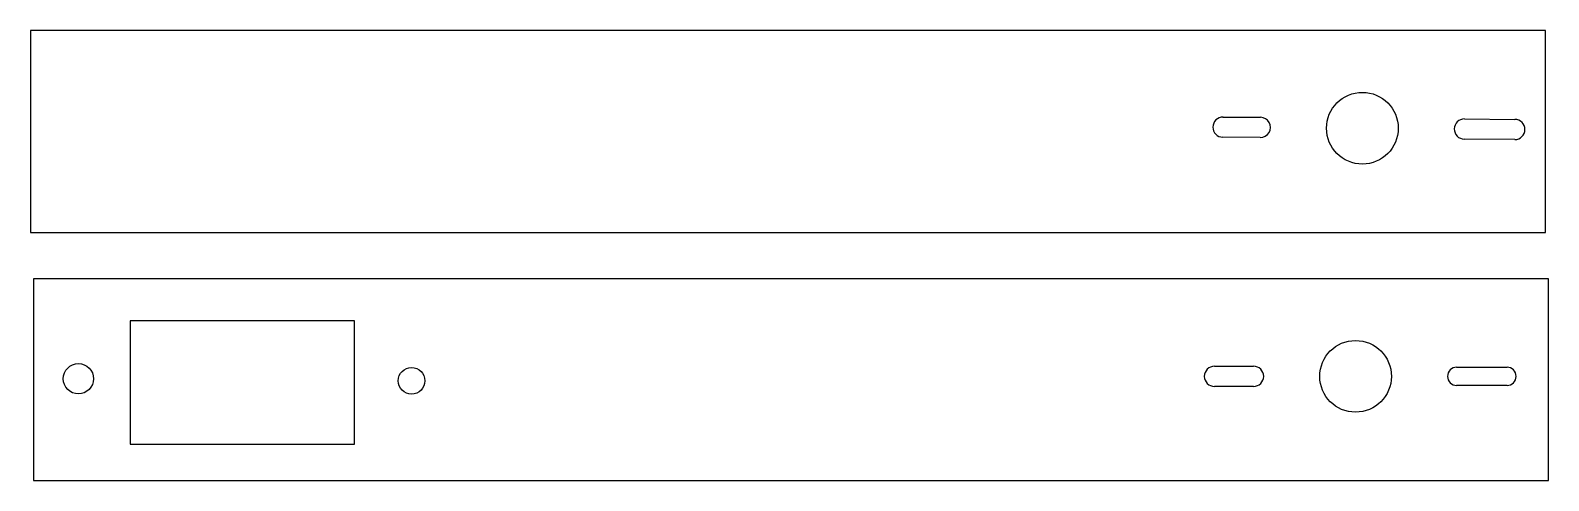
# Model space of a CAD drawing. Header units: millimetres. Extents: x -61 to 89, y -30 to 14.
import ezdxf

# ---------------------------------------------------------------- set-up
doc = ezdxf.new("R2010")
doc.units = ezdxf.units.MM
for name, color, linetype in [('Circle045', 7, 'CONTINUOUS'), ('Circle047', 7, 'CONTINUOUS'), ('Circle048', 7, 'CONTINUOUS'), ('Circle084', 7, 'CONTINUOUS'), ('Polyline', 7, 'CONTINUOUS'), ('Polyline030', 7, 'CONTINUOUS'), ('Polyline032', 7, 'CONTINUOUS'), ('Polyline055', 7, 'CONTINUOUS'), ('Polyline058', 7, 'CONTINUOUS'), ('Polyline063', 7, 'CONTINUOUS'), ('Polyline064', 7, 'CONTINUOUS')]:
    doc.layers.add(name, color=color, linetype=linetype)

msp = doc.modelspace()

# ---------------------------------------------------------------- linework, layer by layer
at = {"layer": 'Circle045'}
msp.add_circle((69.85, -19.84), 3.55, dxfattribs=at)
at = {"layer": 'Circle047'}
msp.add_circle((-56.6, -20.08), 1.5, dxfattribs=at)
at = {"layer": 'Circle048'}
msp.add_circle((-23.61, -20.28), 1.32, dxfattribs=at)
at = {"layer": 'Circle084'}
msp.add_circle((70.52, 4.73), 3.55, dxfattribs=at)
at = {"layer": 'Polyline'}
for p, q in [((-61.35, 14.42), (-61.35, -5.58)), ((88.65, 14.42), (-61.35, 14.42)), ((88.65, -5.58), (88.65, 14.42)), ((-61.35, -5.58), (88.65, -5.58))]:
    msp.add_line(p, q, dxfattribs=at)
at = {"layer": 'Polyline030'}
for p, q in [((55.87, -18.84), (59.75, -18.84)), ((59.75, -20.84), (55.87, -20.84))]:
    msp.add_line(p, q, dxfattribs=at)
for centre, start, end in [((55.87, -19.84), 90, -90), ((59.75, -19.84), -90, 90)]:
    msp.add_arc(centre, 1, start, end, dxfattribs=at)
at = {"layer": 'Polyline032'}
for p, q in [((79.85, -18.94), (84.85, -18.94)), ((84.85, -20.74), (79.85, -20.74))]:
    msp.add_line(p, q, dxfattribs=at)
for centre, start, end in [((79.85, -19.84), 90, -90), ((84.85, -19.84), -90, 90)]:
    msp.add_arc(centre, 0.9, start, end, dxfattribs=at)
at = {"layer": 'Polyline055'}
for p, q in [((80.62, 5.65), (85.62, 5.61)), ((85.61, 3.61), (80.61, 3.65))]:
    msp.add_line(p, q, dxfattribs=at)
for centre, start, end in [((80.62, 4.65), 89.5362, -90.4638), ((85.62, 4.61), -90.4638, 89.5362)]:
    msp.add_arc(centre, 1, start, end, dxfattribs=at)
at = {"layer": 'Polyline058'}
for p, q in [((56.72, 5.84), (60.42, 5.81)), ((60.41, 3.81), (56.71, 3.84))]:
    msp.add_line(p, q, dxfattribs=at)
for centre, start, end in [((56.72, 4.84), 89.5364, -90.4638), ((60.42, 4.81), -90.4639, 89.5362)]:
    msp.add_arc(centre, 1, start, end, dxfattribs=at)
at = {"layer": 'Polyline063'}
for p, q in [((-61.04, -10.17), (-61.04, -30.17)), ((88.96, -10.17), (-61.04, -10.17)), ((88.96, -30.17), (88.96, -10.17)), ((-61.04, -30.17), (88.96, -30.17))]:
    msp.add_line(p, q, dxfattribs=at)
at = {"layer": 'Polyline064'}
for p, q in [((-51.47, -14.35), (-51.47, -26.55)), ((-29.27, -14.35), (-51.47, -14.35)), ((-29.27, -26.55), (-29.27, -14.35)), ((-51.47, -26.55), (-29.27, -26.55))]:
    msp.add_line(p, q, dxfattribs=at)

doc.saveas('drawing.dxf')
